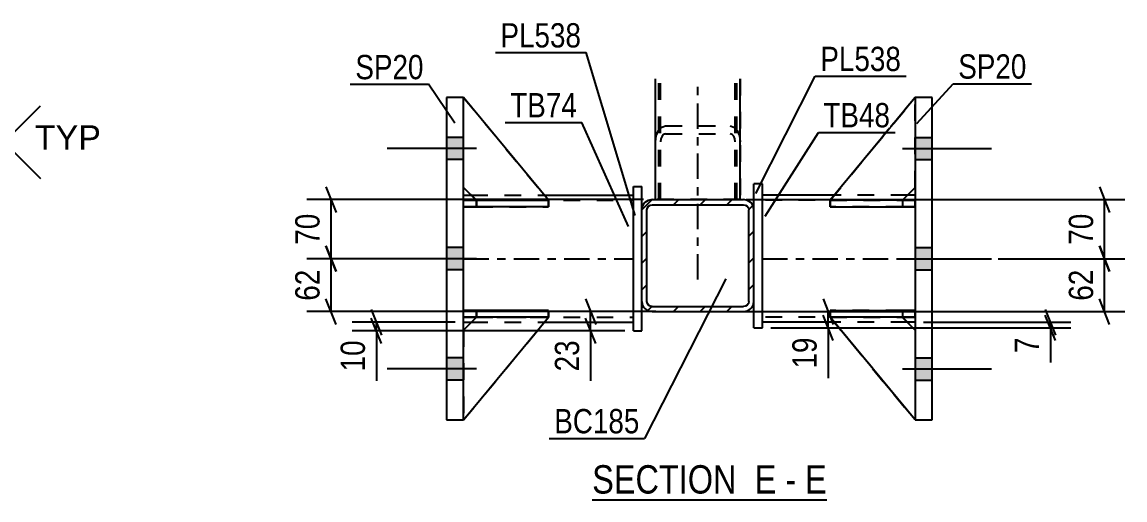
# Model space of a CAD drawing. Header units: millimetres. Extents: x 0 to 1797, y -6 to 560.
# Drawn here: x 1227.3 to 1357.2, y 65 to 121.4 of the extents above; entities that cross this region are included whole.
import ezdxf

# ---------------------------------------------------------------- set-up
doc = ezdxf.new("R2010")
doc.units = ezdxf.units.MM
doc.linetypes.add('DXK_LINE_DOT2', pattern=[3.9198, 1.9599, -1.9599])
doc.linetypes.add('DXK_LINE_DOT3', pattern=[5.9187, 2.979, -0.9799, 0.9799, -0.9799])
doc.styles.add('Arial', font='ARIAL.TTF', dxfattribs={"height": 0.2})
doc.styles.add('Arial Narrow', font='ARIALN.TTF', dxfattribs={"height": 0.2})

# ---------------------------------------------------------------- blocks, each defined once
blk = doc.blocks.new('Unknown-814276781-18 - 1318')
at = {"color": 6, "linetype": 'Continuous'}
blk.add_line((1294.44, 65.05), (1322.09, 65.05), dxfattribs=at)
at = {"color": 0, "linetype": 'Continuous'}
for points in [[(1312.55, 65.8), (1312.55, 69.3), (1294.44, 69.3), (1294.44, 65.8)], [(1316.16, 65.8), (1316.16, 69.3), (1313.6, 69.3), (1313.6, 65.8)], [(1318.48, 65.8), (1318.48, 69.3), (1317.21, 69.3), (1317.21, 65.8)], [(1322.09, 65.8), (1322.09, 69.3), (1319.53, 69.3), (1319.53, 65.8)]]:
    blk.add_wipeout(points, dxfattribs=at)
at = {"color": 7, "linetype": 'Continuous', "style": 'Arial Narrow'}
for s, p in [('SECTION ', (1294.44, 65.8)), ('E', (1313.6, 65.8)), ('E', (1319.53, 65.8)), ('-', (1317.21, 65.8))]:
    blk.add_text(s, height=3.34, dxfattribs=at).set_placement(p)
blk = doc.blocks.new('Part-814276781-1485 - 1318')
at = {"color": 2, "linetype": 'Continuous'}
for p, q in [((1322.49, 87.38), (1332.49, 87.38)), ((1322.49, 87.38), (1322.49, 86.58)), ((1332.49, 87.38), (1332.49, 87.38)), ((1332.49, 86.58), (1332.49, 87.38)), ((1332.49, 86.58), (1322.49, 86.58))]:
    blk.add_line(p, q, dxfattribs=at)
at = {"color": 7, "linetype": 'DXK_LINE_DOT2'}
for p, q in [((1330.99, 87.38), (1322.49, 87.38)), ((1332.49, 87.38), (1330.99, 87.38)), ((1330.99, 87.38), (1330.99, 86.58)), ((1332.49, 87.38), (1332.49, 87.38)), ((1322.49, 86.58), (1330.99, 86.58)), ((1330.99, 86.58), (1332.49, 86.58))]:
    blk.add_line(p, q, dxfattribs=at)
blk = doc.blocks.new('Bolt-814276781-1357 - 1318')
at = {"linetype": 'Continuous'}
for points in [[(1279.29, 105.18), (1279.29, 107.78), (1277.29, 107.78), (1277.29, 105.18)], [(1279.29, 105.18), (1279.29, 107.78), (1277.29, 107.78), (1277.29, 105.18)], [(1279.29, 105.18), (1279.29, 107.78), (1277.29, 107.78), (1277.29, 105.18)], [(1279.29, 92.18), (1279.29, 94.78), (1277.29, 94.78), (1277.29, 92.18)], [(1279.29, 92.18), (1279.29, 94.78), (1277.29, 94.78), (1277.29, 92.18)], [(1279.29, 79.18), (1279.29, 81.78), (1277.29, 81.78), (1277.29, 79.18)], [(1279.29, 79.18), (1279.29, 81.78), (1277.29, 81.78), (1277.29, 79.18)], [(1279.29, 79.18), (1279.29, 81.78), (1277.29, 81.78), (1277.29, 79.18)]]:
    blk.add_hatch(color=1, dxfattribs=at).paths.add_polyline_path(points)
at = {"color": 1, "linetype": 'Continuous'}
for p, q in [((1279.29, 107.78), (1277.29, 107.78)), ((1279.29, 107.78), (1277.29, 107.78)), ((1279.29, 107.78), (1277.29, 107.78)), ((1280.79, 106.48), (1270.29, 106.48)), ((1280.79, 106.48), (1270.29, 106.48)), ((1280.79, 106.48), (1270.29, 106.48)), ((1279.29, 105.18), (1277.29, 105.18)), ((1279.29, 105.18), (1277.29, 105.18)), ((1279.29, 105.18), (1277.29, 105.18)), ((1279.29, 94.78), (1277.29, 94.78)), ((1279.29, 94.78), (1277.29, 94.78)), ((1280.79, 93.48), (1270.29, 93.48)), ((1280.79, 93.48), (1270.29, 93.48)), ((1279.29, 92.18), (1277.29, 92.18)), ((1279.29, 92.18), (1277.29, 92.18)), ((1279.29, 81.78), (1277.29, 81.78)), ((1279.29, 81.78), (1277.29, 81.78)), ((1279.29, 81.78), (1277.29, 81.78)), ((1280.79, 80.48), (1270.29, 80.48)), ((1280.79, 80.48), (1270.29, 80.48)), ((1280.79, 80.48), (1270.29, 80.48)), ((1279.29, 79.18), (1277.29, 79.18)), ((1279.29, 79.18), (1277.29, 79.18)), ((1279.29, 79.18), (1277.29, 79.18))]:
    blk.add_line(p, q, dxfattribs=at)
blk = doc.blocks.new('Part-814276781-1461 - 1318')
at = {"color": 7, "linetype": 'DXK_LINE_DOT2'}
for p, q in [((1301.89, 100.44), (1301.89, 114.69)), ((1302.29, 100.44), (1302.29, 114.69)), ((1311.49, 100.44), (1311.49, 114.69)), ((1311.89, 114.69), (1311.89, 100.44)), ((1311.89, 100.44), (1301.89, 100.44))]:
    blk.add_line(p, q, dxfattribs=at)
at = {"color": 7, "linetype": 'DXK_LINE_DOT3'}
blk.add_line((1306.89, 91.04), (1306.89, 114.69), dxfattribs=at)
blk = doc.blocks.new('Part-814276781-1541 - 1318')
at = {"color": 7, "linetype": 'DXK_LINE_DOT2'}
for p, q in [((1332.49, 112.48), (1322.49, 100.37)), ((1322.49, 100.37), (1332.49, 112.48)), ((1332.49, 101.87), (1332.49, 112.48)), ((1330.99, 100.37), (1332.49, 101.87)), ((1330.99, 100.37), (1332.49, 101.87)), ((1322.49, 100.37), (1330.99, 100.37)), ((1322.49, 100.37), (1322.49, 100.37)), ((1330.99, 100.37), (1322.49, 100.37)), ((1330.99, 100.37), (1330.99, 100.37))]:
    blk.add_line(p, q, dxfattribs=at)
blk = doc.blocks.new('Bolt-814276781-1374 - 1318')
at = {"linetype": 'Continuous'}
for points in [[(1334.49, 105.18), (1334.49, 107.78), (1332.49, 107.78), (1332.49, 105.18)], [(1334.49, 105.18), (1334.49, 107.78), (1332.49, 107.78), (1332.49, 105.18)], [(1334.49, 105.18), (1334.49, 107.78), (1332.49, 107.78), (1332.49, 105.18)], [(1334.49, 92.18), (1334.49, 94.78), (1332.49, 94.78), (1332.49, 92.18)], [(1334.49, 92.18), (1334.49, 94.78), (1332.49, 94.78), (1332.49, 92.18)], [(1334.49, 79.18), (1334.49, 81.78), (1332.49, 81.78), (1332.49, 79.18)], [(1334.49, 79.18), (1334.49, 81.78), (1332.49, 81.78), (1332.49, 79.18)], [(1334.49, 79.18), (1334.49, 81.78), (1332.49, 81.78), (1332.49, 79.18)]]:
    blk.add_hatch(color=1, dxfattribs=at).paths.add_polyline_path(points)
at = {"color": 1, "linetype": 'Continuous'}
for p, q in [((1332.49, 107.78), (1334.49, 107.78)), ((1332.49, 107.78), (1334.49, 107.78)), ((1332.49, 107.78), (1334.49, 107.78)), ((1330.99, 106.48), (1341.49, 106.48)), ((1330.99, 106.48), (1341.49, 106.48)), ((1330.99, 106.48), (1341.49, 106.48)), ((1332.49, 105.18), (1334.49, 105.18)), ((1332.49, 105.18), (1334.49, 105.18)), ((1332.49, 105.18), (1334.49, 105.18)), ((1332.49, 94.78), (1334.49, 94.78)), ((1332.49, 94.78), (1334.49, 94.78)), ((1330.99, 93.48), (1341.49, 93.48)), ((1330.99, 93.48), (1341.49, 93.48)), ((1332.49, 92.18), (1334.49, 92.18)), ((1332.49, 92.18), (1334.49, 92.18)), ((1332.49, 81.78), (1334.49, 81.78)), ((1332.49, 81.78), (1334.49, 81.78)), ((1332.49, 81.78), (1334.49, 81.78)), ((1330.99, 80.48), (1341.49, 80.48)), ((1330.99, 80.48), (1341.49, 80.48)), ((1330.99, 80.48), (1341.49, 80.48)), ((1332.49, 79.18), (1334.49, 79.18)), ((1332.49, 79.18), (1334.49, 79.18)), ((1332.49, 79.18), (1334.49, 79.18))]:
    blk.add_line(p, q, dxfattribs=at)
blk = doc.blocks.new('Part-814276781-1527 - 1318')
at = {"color": 2, "linetype": 'Continuous'}
for p, q in [((1299.29, 84.98), (1299.29, 101.98)), ((1299.29, 101.98), (1300.29, 101.98)), ((1300.29, 99.24), (1300.29, 101.98)), ((1300.29, 84.98), (1300.29, 88.44)), ((1299.29, 84.98), (1300.29, 84.98))]:
    blk.add_line(p, q, dxfattribs=at)
at = {"color": 7, "linetype": 'DXK_LINE_DOT2'}
blk.add_line((1300.29, 88.44), (1300.29, 99.24), dxfattribs=at)
blk = doc.blocks.new('Part-814276781-1399 - 1318')
at = {"color": 2, "linetype": 'Continuous'}
for p, q in [((1279.29, 112.48), (1279.29, 112.48)), ((1279.29, 112.48), (1279.29, 112.48)), ((1289.29, 100.37), (1279.29, 112.48)), ((1280.78, 100.38), (1279.29, 101.87)), ((1288.04, 100.37), (1289.29, 100.37)), ((1289.29, 100.37), (1289.29, 100.37))]:
    blk.add_line(p, q, dxfattribs=at)
at = {"color": 7, "linetype": 'DXK_LINE_DOT2'}
for p, q in [((1279.29, 101.87), (1279.29, 112.48)), ((1279.29, 112.48), (1289.29, 100.37)), ((1280.79, 100.37), (1279.29, 101.87)), ((1280.79, 100.37), (1280.78, 100.38)), ((1289.29, 100.37), (1280.79, 100.37)), ((1280.79, 100.37), (1280.79, 100.37)), ((1280.79, 100.37), (1288.04, 100.37))]:
    blk.add_line(p, q, dxfattribs=at)
blk = doc.blocks.new('Part-814276781-1400 - 1318')
at = {"color": 7, "linetype": 'DXK_LINE_DOT2'}
for p, q in [((1279.29, 87.38), (1279.29, 87.38)), ((1279.29, 86.58), (1279.29, 87.38)), ((1279.29, 87.38), (1280.79, 87.38)), ((1280.79, 87.38), (1289.29, 87.38)), ((1280.79, 87.38), (1280.79, 86.58)), ((1289.29, 87.38), (1283.71, 87.38)), ((1289.29, 87.38), (1289.29, 86.58)), ((1280.79, 86.58), (1279.29, 86.58)), ((1279.29, 86.58), (1279.29, 86.58)), ((1289.29, 86.58), (1280.79, 86.58)), ((1289.29, 86.58), (1283.71, 86.58))]:
    blk.add_line(p, q, dxfattribs=at)
blk = doc.blocks.new('Part-814276781-1401 - 1318')
at = {"color": 7, "linetype": 'DXK_LINE_DOT2'}
for p, q in [((1279.29, 100.38), (1279.29, 100.38)), ((1279.29, 99.58), (1279.29, 100.38)), ((1279.29, 100.38), (1280.79, 100.38)), ((1280.79, 100.38), (1289.29, 100.38)), ((1280.79, 100.38), (1280.79, 99.58)), ((1289.29, 100.38), (1283.71, 100.38)), ((1289.29, 100.38), (1289.29, 99.58)), ((1280.79, 99.58), (1279.29, 99.58)), ((1279.29, 99.58), (1279.29, 99.58)), ((1289.29, 99.58), (1280.79, 99.58)), ((1289.29, 99.58), (1283.71, 99.58))]:
    blk.add_line(p, q, dxfattribs=at)
blk = doc.blocks.new('Part-814276781-1402 - 1318')
at = {"color": 2, "linetype": 'Continuous'}
for p, q in [((1279.29, 86.58), (1279.29, 87.38)), ((1289.29, 87.38), (1279.29, 87.38)), ((1289.29, 86.58), (1289.29, 87.38)), ((1289.29, 86.58), (1279.29, 86.58)), ((1279.29, 86.58), (1279.29, 86.58))]:
    blk.add_line(p, q, dxfattribs=at)
at = {"color": 7, "linetype": 'DXK_LINE_DOT2'}
for p, q in [((1280.79, 87.38), (1279.29, 87.38)), ((1280.79, 86.58), (1280.79, 87.38)), ((1289.29, 87.38), (1280.79, 87.38)), ((1279.29, 86.58), (1280.79, 86.58)), ((1280.79, 86.58), (1289.29, 86.58))]:
    blk.add_line(p, q, dxfattribs=at)
blk = doc.blocks.new('Part-814276781-1542 - 1318')
at = {"color": 2, "linetype": 'Continuous'}
for p, q in [((1332.49, 112.48), (1322.49, 100.37)), ((1332.49, 112.48), (1332.49, 112.48)), ((1332.49, 112.48), (1332.49, 112.48)), ((1331, 100.38), (1332.49, 101.87)), ((1323.74, 100.37), (1322.49, 100.37)), ((1322.49, 100.37), (1322.49, 100.37))]:
    blk.add_line(p, q, dxfattribs=at)
at = {"color": 7, "linetype": 'DXK_LINE_DOT2'}
for p, q in [((1332.49, 112.48), (1322.49, 100.37)), ((1332.49, 101.87), (1332.49, 112.48)), ((1330.99, 100.37), (1332.49, 101.87)), ((1330.99, 100.37), (1322.49, 100.37)), ((1330.99, 100.37), (1323.74, 100.37)), ((1330.99, 100.37), (1331, 100.38)), ((1330.99, 100.37), (1330.99, 100.37))]:
    blk.add_line(p, q, dxfattribs=at)
blk = doc.blocks.new('Part-814276781-1403 - 1318')
at = {"color": 2, "linetype": 'Continuous'}
for p, q in [((1279.29, 99.58), (1279.29, 100.38)), ((1279.29, 100.38), (1288.04, 100.38)), ((1289.29, 100.38), (1289.28, 100.38)), ((1289.29, 99.58), (1289.29, 100.38)), ((1289.29, 99.58), (1279.29, 99.58)), ((1279.29, 99.58), (1279.29, 99.58))]:
    blk.add_line(p, q, dxfattribs=at)
at = {"color": 7, "linetype": 'DXK_LINE_DOT2'}
for p, q in [((1280.79, 100.38), (1279.29, 100.38)), ((1280.79, 99.58), (1280.79, 100.38)), ((1280.79, 100.38), (1289.28, 100.38)), ((1279.29, 99.58), (1280.79, 99.58)), ((1280.79, 99.58), (1289.29, 99.58))]:
    blk.add_line(p, q, dxfattribs=at)
blk = doc.blocks.new('Part-814276781-1418 - 1318')
at = {"color": 2, "linetype": 'Continuous'}
for p, q in [((1332.49, 112.48), (1332.49, 74.48)), ((1334.49, 112.48), (1332.49, 112.48)), ((1334.49, 74.48), (1334.49, 112.48)), ((1332.49, 74.48), (1334.49, 74.48))]:
    blk.add_line(p, q, dxfattribs=at)
blk = doc.blocks.new('Part-814276781-1435 - 1318')
at = {"color": 2, "linetype": 'Continuous'}
for p, q in [((1277.29, 112.48), (1277.29, 74.48)), ((1279.29, 112.48), (1277.29, 112.48)), ((1279.29, 74.48), (1279.29, 112.48)), ((1277.29, 74.48), (1279.29, 74.48))]:
    blk.add_line(p, q, dxfattribs=at)
blk = doc.blocks.new('Part-814276781-1462 - 1318')
at = {"color": 2, "linetype": 'Continuous'}
for p, q in [((1301.89, 100.44), (1301.89, 114.69)), ((1311.89, 100.44), (1311.89, 114.69))]:
    blk.add_line(p, q, dxfattribs=at)
at = {"color": 7, "linetype": 'DXK_LINE_DOT2'}
for p, q in [((1302.49, 100.44), (1302.49, 114.69)), ((1311.29, 100.44), (1311.29, 114.69)), ((1301.89, 107.26), (1301.98, 107.97)), ((1301.98, 107.97), (1302.24, 108.57)), ((1302.24, 108.57), (1302.63, 108.97)), ((1302.67, 107.91), (1302.54, 107.61)), ((1302.63, 108.97), (1303.09, 109.12)), ((1302.86, 108.11), (1302.67, 107.91)), ((1303.09, 108.19), (1302.86, 108.11)), ((1303.09, 109.12), (1310.69, 109.12)), ((1303.09, 108.19), (1310.69, 108.19)), ((1310.69, 109.12), (1311.15, 108.97)), ((1310.92, 108.11), (1310.69, 108.19)), ((1311.12, 107.91), (1310.92, 108.11)), ((1311.25, 107.61), (1311.12, 107.91)), ((1311.15, 108.97), (1311.54, 108.57)), ((1311.54, 108.57), (1311.8, 107.97)), ((1311.8, 107.97), (1311.89, 107.26)), ((1302.54, 107.61), (1302.49, 107.26)), ((1311.29, 107.26), (1311.25, 107.61)), ((1311.89, 100.44), (1301.89, 100.44))]:
    blk.add_line(p, q, dxfattribs=at)
blk = doc.blocks.new('Part-814276781-1480 - 1318')
at = {"linetype": 'Continuous'}
h = blk.add_hatch(dxfattribs=at)
h.set_pattern_fill('', scale=0.7, style=0, pattern_type=0)
h.set_pattern_definition([(45, (1301.491, 100.4393), (-1.57154, 1.57154), [])])
h.paths.add_polyline_path([(1312.29, 100.44), (1301.49, 100.44), (1301.03, 100.35), (1300.64, 100.09), (1300.38, 99.7), (1300.29, 99.24), (1300.29, 88.44), (1300.38, 87.98), (1300.64, 87.59), (1301.03, 87.33), (1301.49, 87.24), (1312.29, 87.24), (1312.75, 87.33), (1313.14, 87.59), (1313.4, 87.98), (1313.49, 88.44), (1313.49, 99.24), (1313.4, 99.7), (1313.14, 100.09), (1312.75, 100.35)])
h.paths.add_polyline_path([(1312.85, 99.47), (1312.89, 99.24), (1312.89, 88.44), (1312.85, 88.21), (1312.72, 88.02), (1312.52, 87.88), (1312.29, 87.84), (1301.49, 87.84), (1301.26, 87.88), (1301.07, 88.02), (1300.94, 88.21), (1300.89, 88.44), (1300.89, 99.24), (1300.94, 99.47), (1301.07, 99.66), (1301.26, 99.79), (1301.49, 99.84), (1312.29, 99.84), (1312.52, 99.79), (1312.72, 99.66)])
at = {"color": 2, "linetype": 'Continuous'}
for p, q in [((1301.49, 100.44), (1301.03, 100.35)), ((1301.49, 100.44), (1301.49, 100.44)), ((1301.49, 100.44), (1312.29, 100.44)), ((1312.29, 100.44), (1312.29, 100.44)), ((1312.75, 100.35), (1312.29, 100.44)), ((1300.38, 99.7), (1300.29, 99.24)), ((1300.29, 99.24), (1300.29, 99.24)), ((1300.29, 88.44), (1300.29, 99.24)), ((1300.89, 99.24), (1300.94, 99.47)), ((1300.89, 99.24), (1300.89, 99.24)), ((1300.89, 88.44), (1300.89, 99.24)), ((1300.94, 99.47), (1301.07, 99.66)), ((1301.07, 99.66), (1301.26, 99.79)), ((1301.26, 99.79), (1301.49, 99.84)), ((1301.49, 99.84), (1301.49, 99.84)), ((1301.49, 99.84), (1312.29, 99.84)), ((1312.29, 99.84), (1312.29, 99.84)), ((1312.29, 99.84), (1312.52, 99.79)), ((1312.52, 99.79), (1312.72, 99.66)), ((1312.72, 99.66), (1312.85, 99.47)), ((1312.85, 99.47), (1312.89, 99.24)), ((1312.89, 99.24), (1312.89, 99.24)), ((1312.89, 88.44), (1312.89, 99.24)), ((1313.49, 99.24), (1313.4, 99.7)), ((1313.49, 99.24), (1313.49, 99.24)), ((1313.49, 88.44), (1313.49, 99.24)), ((1300.29, 88.44), (1300.29, 88.44)), ((1300.29, 88.44), (1300.38, 87.98)), ((1300.89, 88.44), (1300.89, 88.44)), ((1300.94, 88.21), (1300.89, 88.44)), ((1312.89, 88.44), (1312.85, 88.21)), ((1312.89, 88.44), (1312.89, 88.44)), ((1313.4, 87.98), (1313.49, 88.44)), ((1313.49, 88.44), (1313.49, 88.44)), ((1301.07, 88.02), (1300.94, 88.21)), ((1301.03, 87.33), (1301.49, 87.24)), ((1301.26, 87.88), (1301.07, 88.02)), ((1301.49, 87.84), (1301.26, 87.88)), ((1301.49, 87.84), (1301.49, 87.84)), ((1301.49, 87.84), (1312.29, 87.84)), ((1301.49, 87.24), (1301.49, 87.24)), ((1301.49, 87.24), (1312.29, 87.24)), ((1312.52, 87.88), (1312.29, 87.84)), ((1312.29, 87.84), (1312.29, 87.84)), ((1312.29, 87.24), (1312.75, 87.33)), ((1312.29, 87.24), (1312.29, 87.24)), ((1312.72, 88.02), (1312.52, 87.88)), ((1312.85, 88.21), (1312.72, 88.02))]:
    blk.add_line(p, q, dxfattribs=at)
at = {"color": 7, "linetype": 'DXK_LINE_DOT3'}
blk.add_line((1306.89, 93.84), (1306.89, 93.84), dxfattribs=at)
at = {"color": 2, "linetype": 'Continuous'}
for centre, start, end in [((1301.49, 99.24), 112.5, 157.5), ((1312.29, 99.24), 22.5, 67.5), ((1301.49, 88.44), 202.5, 247.5), ((1312.29, 88.44), 292.5, 337.5)]:
    blk.add_arc(centre, 1.2, start, end, dxfattribs=at)
blk = doc.blocks.new('Part-814276781-1484 - 1318')
at = {"color": 7, "linetype": 'DXK_LINE_DOT2'}
for p, q in [((1322.49, 100.38), (1330.99, 100.38)), ((1322.49, 99.58), (1322.49, 100.38)), ((1322.49, 100.38), (1328.07, 100.38)), ((1330.99, 100.38), (1332.49, 100.38)), ((1330.99, 100.38), (1330.99, 99.58)), ((1332.49, 99.58), (1332.49, 100.38)), ((1332.49, 100.38), (1332.49, 100.38)), ((1330.99, 99.58), (1322.49, 99.58)), ((1322.49, 99.58), (1328.07, 99.58)), ((1332.49, 99.58), (1330.99, 99.58)), ((1332.49, 99.58), (1332.49, 99.58))]:
    blk.add_line(p, q, dxfattribs=at)
blk = doc.blocks.new('Part-814276781-1539 - 1318')
at = {"color": 7, "linetype": 'DXK_LINE_DOT2'}
for p, q in [((1322.49, 86.57), (1330.99, 86.57)), ((1332.49, 74.48), (1322.49, 86.57)), ((1322.49, 86.57), (1322.49, 86.57)), ((1330.99, 86.57), (1322.49, 86.57)), ((1322.49, 86.57), (1332.49, 74.48)), ((1330.99, 86.57), (1332.49, 85.07)), ((1330.99, 86.57), (1330.99, 86.57)), ((1332.49, 85.07), (1330.99, 86.57)), ((1332.49, 85.07), (1332.49, 74.48))]:
    blk.add_line(p, q, dxfattribs=at)
blk = doc.blocks.new('Part-814276781-1486 - 1318')
at = {"color": 2, "linetype": 'Continuous'}
for p, q in [((1322.5, 100.38), (1322.49, 100.38)), ((1322.49, 100.38), (1322.49, 99.58)), ((1332.49, 100.38), (1323.74, 100.38)), ((1332.49, 100.38), (1332.49, 100.38)), ((1332.49, 100.38), (1332.49, 99.58)), ((1322.49, 99.58), (1332.49, 99.58))]:
    blk.add_line(p, q, dxfattribs=at)
at = {"color": 7, "linetype": 'DXK_LINE_DOT2'}
for p, q in [((1323.74, 100.38), (1322.5, 100.38)), ((1330.99, 100.38), (1322.5, 100.38)), ((1330.99, 100.38), (1332.49, 100.38)), ((1330.99, 100.38), (1330.99, 99.58)), ((1332.49, 100.38), (1332.49, 100.38)), ((1322.49, 99.58), (1330.99, 99.58)), ((1330.99, 99.58), (1332.49, 99.58))]:
    blk.add_line(p, q, dxfattribs=at)
blk = doc.blocks.new('Part-814276781-1487 - 1318')
at = {"color": 7, "linetype": 'DXK_LINE_DOT2'}
for p, q in [((1280.79, 86.57), (1279.29, 85.07)), ((1279.29, 74.48), (1289.29, 86.57)), ((1279.29, 85.07), (1280.79, 86.57)), ((1279.29, 74.48), (1289.29, 86.57)), ((1289.29, 86.57), (1280.79, 86.57)), ((1280.79, 86.57), (1280.79, 86.57)), ((1280.79, 86.57), (1289.29, 86.57)), ((1289.29, 86.57), (1289.29, 86.57)), ((1279.29, 85.07), (1279.29, 74.48))]:
    blk.add_line(p, q, dxfattribs=at)
blk = doc.blocks.new('Part-814276781-1488 - 1318')
at = {"color": 2, "linetype": 'Continuous'}
for p, q in [((1280.79, 86.57), (1279.29, 85.07)), ((1279.29, 74.48), (1289.29, 86.57)), ((1289.29, 86.57), (1280.79, 86.57)), ((1280.79, 86.57), (1280.79, 86.57)), ((1289.29, 86.57), (1289.29, 86.57))]:
    blk.add_line(p, q, dxfattribs=at)
at = {"color": 7, "linetype": 'DXK_LINE_DOT2'}
for p, q in [((1279.29, 85.07), (1280.79, 86.57)), ((1279.29, 74.48), (1289.29, 86.57)), ((1280.79, 86.57), (1289.29, 86.57)), ((1279.29, 85.07), (1279.29, 74.48))]:
    blk.add_line(p, q, dxfattribs=at)
blk = doc.blocks.new('Part-814276781-1489 - 1318')
at = {"color": 7, "linetype": 'DXK_LINE_DOT2'}
for p, q in [((1279.29, 101.87), (1279.29, 112.48)), ((1279.29, 112.48), (1289.29, 100.37)), ((1279.29, 112.48), (1289.29, 100.37)), ((1280.79, 100.37), (1279.29, 101.87)), ((1280.79, 100.37), (1279.29, 101.87)), ((1289.29, 100.37), (1280.79, 100.37)), ((1280.79, 100.37), (1280.79, 100.37)), ((1280.79, 100.37), (1289.29, 100.37)), ((1289.29, 100.37), (1289.29, 100.37))]:
    blk.add_line(p, q, dxfattribs=at)
blk = doc.blocks.new('Part-814276781-1507 - 1318')
at = {"color": 2, "linetype": 'Continuous'}
for p, q in [((1322.99, 100.98), (1314.49, 100.98)), ((1332.49, 100.98), (1331.6, 100.98)), ((1322.98, 85.98), (1314.49, 85.98)), ((1332.49, 85.98), (1331.58, 85.98))]:
    blk.add_line(p, q, dxfattribs=at)
at = {"color": 7, "linetype": 'DXK_LINE_DOT2'}
for p, q in [((1314.49, 85.98), (1314.49, 100.98)), ((1332.49, 100.38), (1314.49, 100.38)), ((1331.6, 100.98), (1322.99, 100.98)), ((1332.49, 100.98), (1332.49, 85.98)), ((1332.49, 86.58), (1314.49, 86.58)), ((1331.58, 85.98), (1322.98, 85.98))]:
    blk.add_line(p, q, dxfattribs=at)
at = {"color": 7, "linetype": 'DXK_LINE_DOT3'}
blk.add_line((1314.49, 93.48), (1332.49, 93.48), dxfattribs=at)
blk = doc.blocks.new('Part-814276781-1522 - 1318')
at = {"color": 2, "linetype": 'Continuous'}
for p, q in [((1314.49, 102.32), (1313.49, 102.32)), ((1313.49, 99.24), (1313.49, 102.32)), ((1314.49, 85.32), (1314.49, 102.32)), ((1313.49, 85.32), (1313.49, 88.44)), ((1313.49, 85.32), (1314.49, 85.32))]:
    blk.add_line(p, q, dxfattribs=at)
at = {"color": 7, "linetype": 'DXK_LINE_DOT2'}
blk.add_line((1313.49, 88.44), (1313.49, 99.24), dxfattribs=at)
blk = doc.blocks.new('Part-814276781-1538 - 1318')
at = {"color": 2, "linetype": 'Continuous'}
for p, q in [((1279.29, 100.98), (1280.18, 100.98)), ((1288.79, 100.98), (1299.29, 100.98)), ((1279.29, 85.98), (1280.2, 85.98)), ((1288.8, 85.98), (1299.29, 85.98))]:
    blk.add_line(p, q, dxfattribs=at)
at = {"color": 7, "linetype": 'DXK_LINE_DOT2'}
for p, q in [((1279.29, 85.98), (1279.29, 100.98)), ((1279.29, 100.38), (1299.29, 100.38)), ((1280.18, 100.98), (1288.79, 100.98)), ((1299.29, 85.98), (1299.29, 100.98)), ((1279.29, 86.58), (1299.29, 86.58)), ((1280.2, 85.98), (1288.8, 85.98))]:
    blk.add_line(p, q, dxfattribs=at)
at = {"color": 7, "linetype": 'DXK_LINE_DOT3'}
blk.add_line((1279.29, 93.48), (1299.29, 93.48), dxfattribs=at)
blk = doc.blocks.new('Part-814276781-1540 - 1318')
at = {"color": 2, "linetype": 'Continuous'}
for p, q in [((1322.49, 86.57), (1322.49, 86.57)), ((1330.99, 86.57), (1322.49, 86.57)), ((1332.49, 74.48), (1322.49, 86.57)), ((1330.99, 86.57), (1330.99, 86.57)), ((1330.99, 86.57), (1332.49, 85.07))]:
    blk.add_line(p, q, dxfattribs=at)
at = {"color": 7, "linetype": 'DXK_LINE_DOT2'}
for p, q in [((1322.49, 86.57), (1330.99, 86.57)), ((1332.49, 74.48), (1322.49, 86.57)), ((1330.99, 86.57), (1332.49, 85.07)), ((1332.49, 85.07), (1332.49, 74.48))]:
    blk.add_line(p, q, dxfattribs=at)
blk = doc.blocks.new('Part-814276781-1543 - 1318')
at = {"color": 7, "linetype": 'DXK_LINE_DOT2'}
for p, q in [((1322.49, 87.38), (1330.99, 87.38)), ((1322.49, 86.58), (1322.49, 87.38)), ((1322.49, 87.38), (1328.07, 87.38)), ((1330.99, 87.38), (1332.49, 87.38)), ((1330.99, 87.38), (1330.99, 86.58)), ((1332.49, 86.58), (1332.49, 87.38)), ((1332.49, 87.38), (1332.49, 87.38)), ((1330.99, 86.58), (1322.49, 86.58)), ((1322.49, 86.58), (1328.07, 86.58)), ((1332.49, 86.58), (1330.99, 86.58)), ((1332.49, 86.58), (1332.49, 86.58))]:
    blk.add_line(p, q, dxfattribs=at)
blk = doc.blocks.new('StraightDimension-814276781-1545 - 1318')
at = {"color": 7, "linetype": 'Continuous'}
for p, q in [((1293.65, 88.74), (1294.85, 85.74)), ((1301.94, 87.24), (1291.4, 87.24)), ((1294.25, 84.98), (1294.25, 87.24)), ((1294.85, 83.48), (1293.65, 86.48)), ((1298.29, 84.98), (1291.4, 84.98)), ((1294.25, 84.98), (1294.25, 79.08)), ((1294.25, 84.98), (1294.25, 79.08))]:
    blk.add_line(p, q, dxfattribs=at)
at = {"color": 0}
blk.add_wipeout([(1293.5, 84.46), (1289.3, 84.46), (1289.3, 79.6), (1293.5, 79.6)], dxfattribs=at)
at = {"color": 3, "style": 'Arial Narrow'}
blk.add_text('23', height=2.863, rotation=90.0002, dxfattribs=at).set_placement((1292.9, 80.2))
blk = doc.blocks.new('StraightDimension-814276781-1604 - 1318')
at = {"color": 7, "linetype": 'Continuous'}
for p, q in [((1354.22, 101.94), (1355.42, 98.94)), ((1312.57, 100.44), (1357.22, 100.44)), ((1354.82, 93.48), (1354.82, 100.44)), ((1355.42, 91.98), (1354.22, 94.98)), ((1342.27, 93.48), (1357.22, 93.48))]:
    blk.add_line(p, q, dxfattribs=at)
at = {"color": 0}
blk.add_wipeout([(1354.07, 99.39), (1349.87, 99.39), (1349.87, 94.53), (1354.07, 94.53)], dxfattribs=at)
at = {"color": 3, "style": 'Arial Narrow'}
blk.add_text('70', height=2.863, rotation=90.0002, dxfattribs=at).set_placement((1353.47, 95.13))
blk = doc.blocks.new('StraightDimension-814276781-1560 - 1318')
at = {"color": 7, "linetype": 'Continuous'}
for p, q in [((1263.06, 94.98), (1264.26, 91.98)), ((1271.04, 93.48), (1260.81, 93.48)), ((1263.66, 87.24), (1263.66, 93.48)), ((1264.26, 85.74), (1263.06, 88.74)), ((1300.49, 87.24), (1260.81, 87.24))]:
    blk.add_line(p, q, dxfattribs=at)
at = {"color": 0}
blk.add_wipeout([(1262.91, 92.79), (1258.71, 92.79), (1258.71, 87.93), (1262.91, 87.93)], dxfattribs=at)
at = {"color": 3, "style": 'Arial Narrow'}
blk.add_text('62', height=2.863, rotation=90.0002, dxfattribs=at).set_placement((1262.31, 88.53))
blk = doc.blocks.new('StraightDimension-814276781-1570 - 1318')
at = {"color": 7, "linetype": 'Continuous'}
for p, q in [((1263.06, 101.94), (1264.26, 98.94)), ((1300.49, 100.44), (1260.81, 100.44)), ((1263.66, 93.48), (1263.66, 100.44)), ((1264.26, 91.98), (1263.06, 94.98)), ((1271.04, 93.48), (1260.81, 93.48))]:
    blk.add_line(p, q, dxfattribs=at)
at = {"color": 0}
blk.add_wipeout([(1262.91, 99.39), (1258.71, 99.39), (1258.71, 94.53), (1262.91, 94.53)], dxfattribs=at)
at = {"color": 3, "style": 'Arial Narrow'}
blk.add_text('70', height=2.863, rotation=90.0002, dxfattribs=at).set_placement((1262.31, 95.13))
blk = doc.blocks.new('StraightDimension-814276781-1583 - 1318')
at = {"color": 7, "linetype": 'Continuous'}
for p, q in [((1321.64, 88.74), (1322.84, 85.74)), ((1312.03, 87.24), (1324.64, 87.24)), ((1322.24, 85.32), (1322.24, 87.24)), ((1322.84, 83.82), (1321.64, 86.82)), ((1315.49, 85.32), (1324.64, 85.32)), ((1322.24, 85.32), (1322.24, 79.41)), ((1322.24, 85.32), (1322.24, 79.41))]:
    blk.add_line(p, q, dxfattribs=at)
at = {"color": 0}
blk.add_wipeout([(1321.49, 84.79), (1317.29, 84.79), (1317.29, 79.94), (1321.49, 79.94)], dxfattribs=at)
at = {"color": 3, "style": 'Arial Narrow'}
blk.add_text('19', height=2.863, rotation=90.0002, dxfattribs=at).set_placement((1320.89, 80.54))
blk = doc.blocks.new('StraightDimension-814276781-1594 - 1318')
at = {"color": 7, "linetype": 'Continuous'}
for p, q in [((1354.22, 94.98), (1355.42, 91.98)), ((1342.27, 93.48), (1357.22, 93.48)), ((1354.82, 87.24), (1354.82, 93.48)), ((1355.42, 85.74), (1354.22, 88.74)), ((1311.91, 87.24), (1357.22, 87.24))]:
    blk.add_line(p, q, dxfattribs=at)
at = {"color": 0}
blk.add_wipeout([(1354.07, 92.79), (1349.87, 92.79), (1349.87, 87.93), (1354.07, 87.93)], dxfattribs=at)
at = {"color": 3, "style": 'Arial Narrow'}
blk.add_text('62', height=2.863, rotation=90.0002, dxfattribs=at).set_placement((1353.47, 88.53))
blk = doc.blocks.new('StraightDimension-814276781-1616 - 1318')
at = {"color": 7, "linetype": 'Continuous'}
for p, q in [((1347.83, 87.48), (1349.03, 84.48)), ((1333.49, 85.98), (1350.83, 85.98)), ((1349.03, 83.82), (1347.83, 86.82)), ((1348.43, 85.32), (1348.43, 85.98)), ((1315.49, 85.32), (1350.83, 85.32)), ((1348.43, 85.32), (1348.43, 81.24)), ((1348.43, 85.32), (1348.43, 81.24))]:
    blk.add_line(p, q, dxfattribs=at)
at = {"color": 0}
blk.add_wipeout([(1347.68, 84.79), (1343.48, 84.79), (1343.48, 81.77), (1347.68, 81.77)], dxfattribs=at)
at = {"color": 3, "style": 'Arial Narrow'}
blk.add_text('7', height=2.86, rotation=90.0002, dxfattribs=at).set_placement((1347.08, 82.37))
blk = doc.blocks.new('StraightDimension-814276781-1627 - 1318')
at = {"color": 7, "linetype": 'Continuous'}
for p, q in [((1268.41, 87.48), (1269.61, 84.48)), ((1278.29, 85.98), (1266.16, 85.98)), ((1269.61, 83.48), (1268.41, 86.48)), ((1269.01, 84.98), (1269.01, 85.98)), ((1298.29, 84.98), (1266.16, 84.98)), ((1269.01, 84.98), (1269.01, 79.08)), ((1269.01, 84.98), (1269.01, 79.08))]:
    blk.add_line(p, q, dxfattribs=at)
at = {"color": 0}
blk.add_wipeout([(1268.26, 84.46), (1264.06, 84.46), (1264.06, 79.6), (1268.26, 79.6)], dxfattribs=at)
at = {"color": 3, "style": 'Arial Narrow'}
blk.add_text('10', height=2.863, rotation=90.0002, dxfattribs=at).set_placement((1267.66, 80.2))
blk = doc.blocks.new('Mark-814276781-1523 - 1318')
at = {"color": 0}
blk.add_wipeout([(1293.13, 118.37), (1293.13, 121.37), (1283.63, 121.37), (1283.63, 118.37)], dxfattribs=at)
blk.add_wipeout([(1293.13, 118.37), (1293.13, 121.37), (1283.63, 121.37), (1283.63, 118.37)], dxfattribs=at)
at = {"color": 30, "linetype": 'Continuous'}
for p in [(1283.03, 117.77), (1299.52, 98.55)]:
    blk.add_line(p, (1293.73, 117.77), dxfattribs=at)
at = {"color": 3, "style": 'Arial Narrow'}
blk.add_text('PL538', height=2.863, dxfattribs=at).set_placement((1283.63, 118.37))
blk = doc.blocks.new('Mark-814276781-1414 - 1318')
at = {"color": 0}
blk.add_wipeout([(1345.62, 114.7), (1345.62, 117.7), (1337.58, 117.7), (1337.58, 114.7)], dxfattribs=at)
blk.add_wipeout([(1345.62, 114.7), (1345.62, 117.7), (1337.58, 117.7), (1337.58, 114.7)], dxfattribs=at)
at = {"color": 30, "linetype": 'Continuous'}
for p, q in [((1332.71, 109.4), (1336.98, 114.1)), ((1336.98, 114.1), (1346.22, 114.1))]:
    blk.add_line(p, q, dxfattribs=at)
at = {"color": 3, "style": 'Arial Narrow'}
blk.add_text('SP20', height=2.863, dxfattribs=at).set_placement((1337.58, 114.7))
blk = doc.blocks.new('Mark-814276781-1431 - 1318')
at = {"color": 0}
blk.add_wipeout([(1274.56, 114.63), (1274.56, 117.63), (1266.53, 117.63), (1266.53, 114.63)], dxfattribs=at)
blk.add_wipeout([(1274.56, 114.63), (1274.56, 117.63), (1266.53, 117.63), (1266.53, 114.63)], dxfattribs=at)
at = {"color": 30, "linetype": 'Continuous'}
for p in [(1265.93, 114.03), (1278.26, 109.45)]:
    blk.add_line(p, (1275.16, 114.03), dxfattribs=at)
at = {"color": 3, "style": 'Arial Narrow'}
blk.add_text('SP20', height=2.863, dxfattribs=at).set_placement((1266.53, 114.63))
blk = doc.blocks.new('Mark-814276781-1476 - 1318')
at = {"color": 0}
blk.add_wipeout([(1300.02, 72.9), (1300.02, 75.9), (1289.97, 75.9), (1289.97, 72.9)], dxfattribs=at)
blk.add_wipeout([(1300.02, 72.9), (1300.02, 75.9), (1289.97, 75.9), (1289.97, 72.9)], dxfattribs=at)
at = {"color": 30, "linetype": 'Continuous'}
for p in [(1310.19, 91.11), (1289.37, 72.3)]:
    blk.add_line(p, (1300.62, 72.3), dxfattribs=at)
at = {"color": 3, "style": 'Arial Narrow'}
blk.add_text('BC185', height=2.863, dxfattribs=at).set_placement((1289.97, 72.9))
blk = doc.blocks.new('Mark-814276781-1503 - 1318')
at = {"color": 0}
blk.add_wipeout([(1329.54, 108.96), (1329.54, 111.96), (1321.69, 111.96), (1321.69, 108.96)], dxfattribs=at)
blk.add_wipeout([(1329.54, 108.96), (1329.54, 111.96), (1321.69, 111.96), (1321.69, 108.96)], dxfattribs=at)
at = {"color": 30, "linetype": 'Continuous'}
for p, q in [((1314.83, 98.49), (1321.09, 108.36)), ((1321.09, 108.36), (1330.14, 108.36))]:
    blk.add_line(p, q, dxfattribs=at)
at = {"color": 3, "style": 'Arial Narrow'}
blk.add_text('TB48', height=2.863, dxfattribs=at).set_placement((1321.69, 108.96))
blk = doc.blocks.new('Mark-814276781-1518 - 1318')
at = {"color": 0}
blk.add_wipeout([(1330.83, 115.59), (1330.83, 118.59), (1321.33, 118.59), (1321.33, 115.59)], dxfattribs=at)
blk.add_wipeout([(1330.83, 115.59), (1330.83, 118.59), (1321.33, 118.59), (1321.33, 115.59)], dxfattribs=at)
at = {"color": 30, "linetype": 'Continuous'}
for p, q in [((1313.73, 101.15), (1320.73, 114.99)), ((1320.73, 114.99), (1331.43, 114.99))]:
    blk.add_line(p, q, dxfattribs=at)
at = {"color": 3, "style": 'Arial Narrow'}
blk.add_text('PL538', height=2.863, dxfattribs=at).set_placement((1321.33, 115.59))
blk = doc.blocks.new('Mark-814276781-1534 - 1318')
at = {"color": 0}
blk.add_wipeout([(1292.63, 110.13), (1292.63, 113.13), (1284.78, 113.13), (1284.78, 110.13)], dxfattribs=at)
blk.add_wipeout([(1292.63, 110.13), (1292.63, 113.13), (1284.78, 113.13), (1284.78, 110.13)], dxfattribs=at)
at = {"color": 30, "linetype": 'Continuous'}
for p in [(1284.18, 109.53), (1298.71, 97.26)]:
    blk.add_line(p, (1293.23, 109.53), dxfattribs=at)
at = {"color": 3, "style": 'Arial Narrow'}
blk.add_text('TB74', height=2.863, dxfattribs=at).set_placement((1284.78, 110.13))
blk = doc.blocks.new('WeldMark-814276781-1909 - 1665')
at = {"linetype": 'Continuous'}
blk.add_hatch(color=30, dxfattribs=at).paths.add_polyline_path([(1205.9, 98.32), (1203.07, 97.08), (1204.98, 99.51)])
at = {"color": 30, "linetype": 'Continuous'}
for p, q in [((1203.07, 97.08), (1216.16, 107.23)), ((1216.16, 107.23), (1225.16, 107.23))]:
    blk.add_line(p, q, dxfattribs=at)
at = {"color": 3, "linetype": 'Continuous'}
for q in [(1223.87, 102.94), (1220.44, 102.94)]:
    blk.add_line((1220.44, 107.23), q, dxfattribs=at)
for start, end in [(90, 270), (270, 90)]:
    blk.add_arc((1216.16, 107.23), 1.5, start, end, dxfattribs=at)
at = {"color": 0, "linetype": 'Continuous'}
blk.add_wipeout([(1236.53, 106.33), (1236.53, 109.33), (1228.76, 109.33), (1228.76, 106.33)], dxfattribs=at)
blk.add_wipeout([(1236.53, 106.33), (1236.53, 109.33), (1228.76, 109.33), (1228.76, 106.33)], dxfattribs=at)
at = {"color": 3, "linetype": 'Continuous'}
for q in [(1229.44, 111.51), (1229.44, 102.94)]:
    blk.add_line((1225.16, 107.23), q, dxfattribs=at)
at = {"color": 3, "linetype": 'Continuous', "style": 'Arial'}
blk.add_text('TYP', height=2.865, dxfattribs=at).set_placement((1228.76, 106.33))

msp = doc.modelspace()

# ---------------------------------------------------------------- block references
for name in ['Part-814276781-1461 - 1318', 'Part-814276781-1462 - 1318', 'Part-814276781-1435 - 1318', 'Part-814276781-1399 - 1318', 'Part-814276781-1489 - 1318', 'Part-814276781-1541 - 1318', 'Part-814276781-1542 - 1318', 'Part-814276781-1418 - 1318', 'WeldMark-814276781-1909 - 1665', 'Bolt-814276781-1357 - 1318', 'Bolt-814276781-1374 - 1318', 'Part-814276781-1527 - 1318', 'Part-814276781-1522 - 1318', 'Part-814276781-1538 - 1318', 'Part-814276781-1401 - 1318', 'Part-814276781-1403 - 1318', 'Part-814276781-1480 - 1318', 'Part-814276781-1507 - 1318', 'Part-814276781-1484 - 1318', 'Part-814276781-1486 - 1318', 'Part-814276781-1400 - 1318', 'Part-814276781-1402 - 1318', 'Part-814276781-1485 - 1318', 'Part-814276781-1543 - 1318', 'Part-814276781-1487 - 1318', 'Part-814276781-1488 - 1318', 'Part-814276781-1539 - 1318', 'Part-814276781-1540 - 1318', 'Unknown-814276781-18 - 1318']:
    msp.add_blockref(name, (0, 0))

# ---------------------------------------------------------------- next in the draw order: block references
for name in ['Mark-814276781-1431 - 1318', 'Mark-814276781-1414 - 1318', 'StraightDimension-814276781-1604 - 1318', 'StraightDimension-814276781-1545 - 1318', 'StraightDimension-814276781-1583 - 1318']:
    msp.add_blockref(name, (0, 0))

# ---------------------------------------------------------------- next in the draw order: block references
for name in ['Mark-814276781-1503 - 1318', 'StraightDimension-814276781-1560 - 1318', 'StraightDimension-814276781-1594 - 1318']:
    msp.add_blockref(name, (0, 0))

# ---------------------------------------------------------------- next in the draw order: block references
for name in ['Mark-814276781-1518 - 1318', 'StraightDimension-814276781-1570 - 1318', 'StraightDimension-814276781-1627 - 1318', 'StraightDimension-814276781-1616 - 1318']:
    msp.add_blockref(name, (0, 0))

# ---------------------------------------------------------------- next in the draw order: block references
for name in ['Mark-814276781-1523 - 1318', 'Mark-814276781-1476 - 1318']:
    msp.add_blockref(name, (0, 0))

# ---------------------------------------------------------------- next in the draw order: block references
msp.add_blockref('Mark-814276781-1534 - 1318', (0, 0))

doc.saveas('drawing.dxf')
